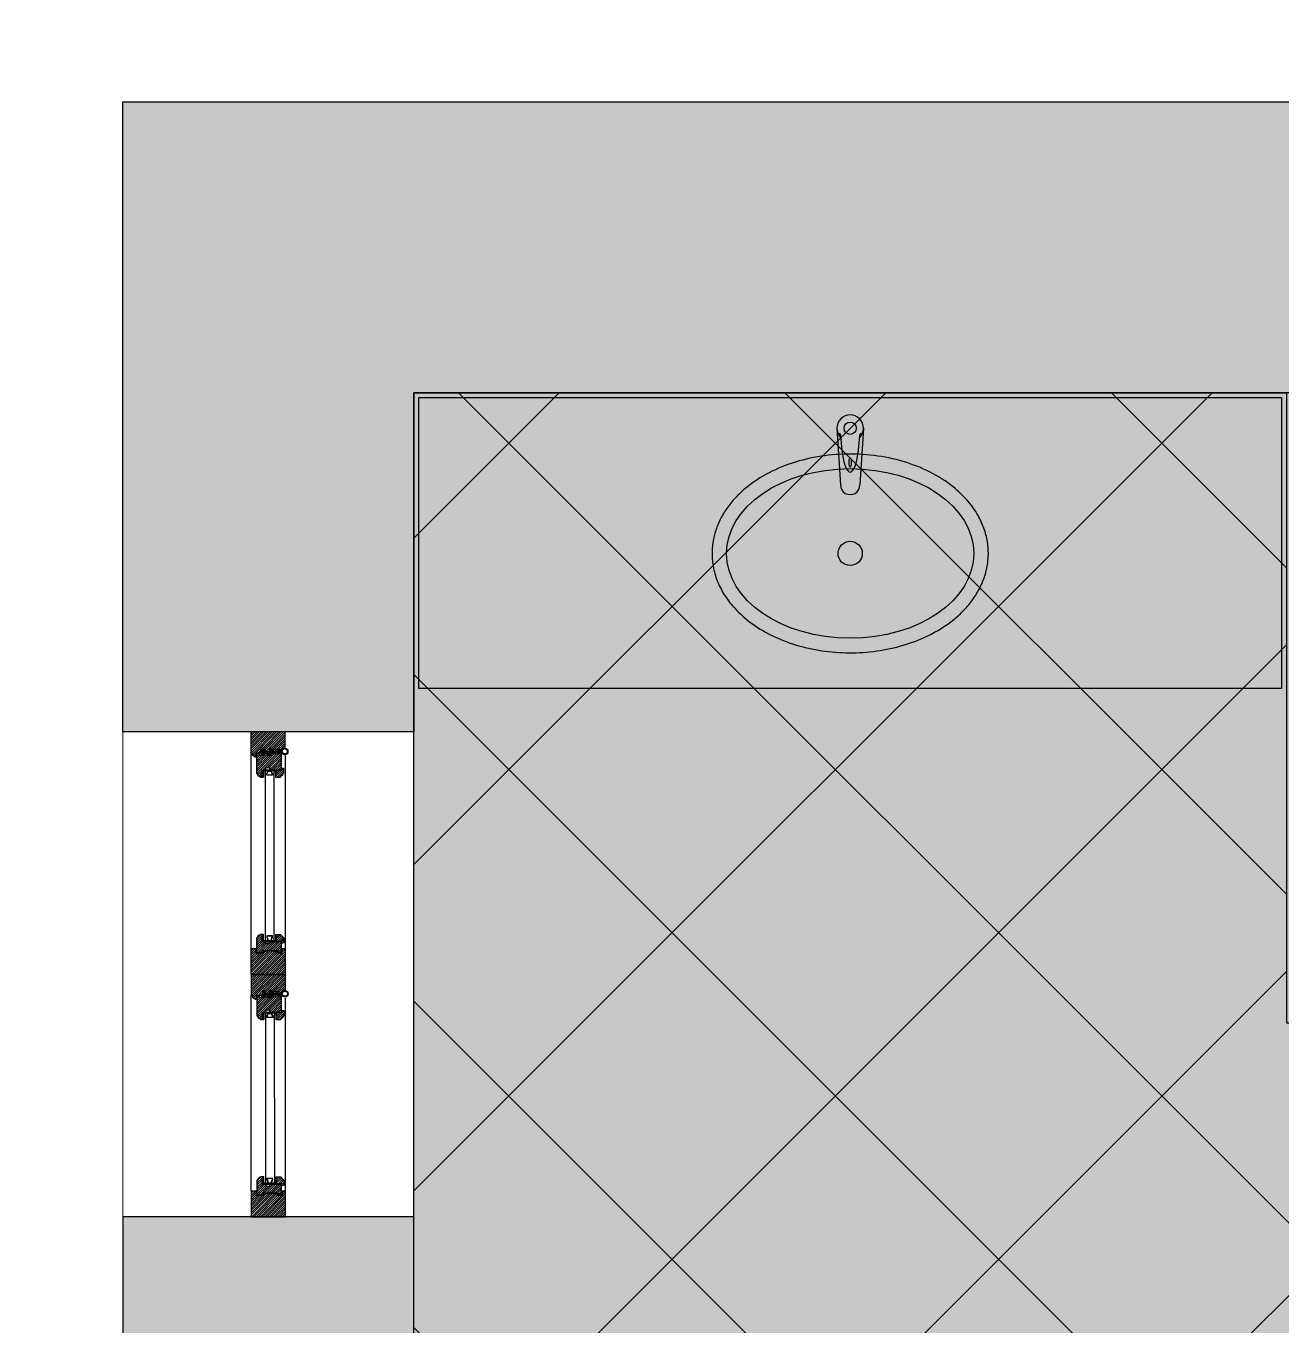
# Model space of a CAD drawing. Header units: millimetres. Extents: x 11706 to 69606, y 10911 to 38811.
# Drawn here: x 11706 to 14297, y 29335 to 32017 of the extents above; entities that cross this region are included whole.
import ezdxf

# ---------------------------------------------------------------- set-up
doc = ezdxf.new("R2010")
doc.units = ezdxf.units.MM
for name, color, linetype in [('2', 7, 'Continuous'), ('doors', 4, 'Continuous'), ('floor', 172, 'Continuous'), ('Plaster', 81, 'Continuous'), ('San', 144, 'Continuous'), ('Sanitary', 144, 'Continuous'), ('wall', 5, 'Continuous')]:
    doc.layers.add(name, color=color, linetype=linetype)
doc.layers.add('hatch', color=252, linetype='Continuous', lineweight=0)

# ---------------------------------------------------------------- blocks, each defined once
blk = doc.blocks.new('Joint-K7335')
at = {"layer": '2', "color": 7}
for points in [[(3.9, 10.7, -0.206505), (4.5, 11.8, -0.277528), (4.6, 11.7), (4.7, 11.5, 0.626267), (5.4, 11.5, 0.131441), (5.5, 11.7), (5.5, 18, 0.509109), (4.6, 18.4, -0.294424), (2, 18.3, 0.173488), (1.3, 18.5), (0, 18.5), (0, 2.1, 0.415334), (1.2, 0.9, 0.048115), (1.5, 0.9, 0.113375), (1.5, 1), (4, 2.8, 0.235966), (4, 2.9), (4, 3.3, 0.247659), (4, 3.4, 0.287937), (3.6, 3.4), (1.8, 2.3, -0.576722), (1.5, 2.5), (1.5, 3.3, -0.235966), (1.6, 3.5), (4, 5.3, 0.235966), (4, 5.3), (4, 5.7, 0.247659), (4, 5.8, 0.287937), (3.6, 5.8), (1.8, 4.8, -0.576722), (1.5, 5), (1.5, 6.3, -0.384094), (2.6, 7.5, -0.021813), (2.7, 7.5), (6.5, 7.5), (6.5, 7.6, 0.333043), (5.7, 8.5, -0.293245), (5.3, 8.9, 0.008528), (5.2, 9.3, 0.265517), (5, 9.5, 0.023748), (4.8, 9.5, -0.356149), (3.9, 10.7, -0.356149)], [(3.2, 10.8, 0.355005), (4.6, 8.8, -0.567624), (4.7, 8.8, -0.24708), (4.4, 8.7), (2.2, 9, -0.351704), (1.2, 10.1), (1.2, 12.9, -0.414214), (1.5, 13.2), (1.6, 13.2, 0.277073), (1.9, 13.4), (3.7, 16.8, -0.041112), (3.8, 17), (4.1, 17.7, -0.50666), (4.6, 17.7, -0.2771), (4.6, 17.5), (4.6, 13.3, 0.213422), (4.7, 13.1, -0.886227), (4.4, 12.6, 0.250571), (3.2, 10.8)]]:
    blk.add_lwpolyline(points, format="xyb", dxfattribs=at)
blk.add_lwpolyline([(1.6, 17.8, 0.632714), (1, 17.6), (1, 14.2, 0.78091), (1.6, 14.1), (3.2, 17.1, -0.117333), (3.3, 17.2, 1.218085), (3, 17.5, -0.285776), (2.7, 17.3, -0.145588)], format="xyb", close=True, dxfattribs=at)
blk = doc.blocks.new('fefw3')
h = blk.add_hatch()
h.set_pattern_fill('ANSI31', color=4, angle=-90, style=0)
h.set_pattern_definition([(225, (7116.948, 124012.3033), (-2.24506403, 2.24506403), [])])
edge = h.paths.add_edge_path()
edge.add_line((-7.8, 958), (-7.8, 951.6))
edge.add_line((-7.8, 951.6), (-17.5, 951.6))
edge.add_line((-17.5, 951.6), (-19.3, 954.6))
edge.add_arc((-20.6, 953.9), 1.5, 30.1137, 90)
edge.add_line((-20.6, 955.4), (-23.9, 955.4))
edge.add_line((-23.9, 955.4), (-24.3, 955))
edge.add_line((-24.3, 955), (-24.3, 914.1))
edge.add_line((-24.3, 914.1), (-22.8, 914.1))
edge.add_arc((-16.8, 914.1), 6, 180, 270)
edge.add_line((-16.8, 908.1), (-16.8, 906.6))
edge.add_line((-16.8, 906.6), (-13, 906.6))
edge.add_line((-13, 906.6), (-13, 922))
edge.add_line((-13, 922), (-5.5, 922))
edge.add_line((-5.5, 922), (-5.5, 926.5))
edge.add_line((-5.5, 926.5), (2, 926.5))
edge.add_line((2, 926.5), (2, 922))
edge.add_line((2, 922), (26.7, 922))
edge.add_line((26.7, 922), (26.7, 958.8))
edge.add_line((26.7, 958.8), (26.4, 959.1))
edge.add_line((26.4, 959.1), (6.5, 958.6))
edge.add_line((6.5, 958.6), (6.1, 958.2))
edge.add_line((6.1, 958.2), (6.1, 951.6))
edge.add_line((6.1, 951.6), (-0.6, 951.6))
edge.add_line((-0.6, 951.6), (-4.8, 958.4))
edge.add_line((-4.8, 958.4), (-7.4, 958.4))
edge.add_line((-7.4, 958.4), (-7.8, 958))
edge = h.paths.add_edge_path()
edge.add_line((16.2, 921.3), (16.2, 916))
edge.add_line((16.2, 916), (14.7, 916))
edge.add_line((14.7, 916), (14.7, 906.6))
edge.add_line((14.7, 906.6), (25.2, 906.6))
edge.add_arc((29.1, 906.7), 3.87, 108.7208, 181.2952, ccw=False)
edge.add_arc((26.6, 914), 3.87, 288.7208, 361.2952)
edge.add_line((30.5, 914.1), (32, 914.1))
edge.add_line((32, 914.1), (32, 924.4))
edge.add_line((32, 924.4), (26.7, 925.4))
edge.add_line((26.7, 925.4), (26.7, 921.6))
edge.add_line((26.7, 921.6), (16.2, 921.3))
edge = h.paths.add_edge_path()
edge.add_line((7.5, 960.3), (26.7, 960.3))
edge.add_arc((33.5, 960.3), 6.75, 90, 180, ccw=False)
edge.add_line((33.5, 967), (34.5, 967))
edge.add_line((34.5, 967), (34.5, 1000))
edge.add_line((34.5, 1000), (-36, 1000))
edge.add_line((-36, 1000), (-36, 956.5))
edge.add_line((-36, 956.5), (-34.5, 956.5))
edge.add_arc((-28.5, 956.5), 6, 180, 270)
edge.add_line((-28.5, 950.5), (-28.5, 949))
edge.add_line((-28.5, 949), (-25.4, 949))
edge.add_line((-25.4, 949), (-25.4, 957.3))
edge.add_line((-25.4, 957.3), (-16.4, 957.3))
edge.add_line((-16.4, 957.3), (-14.1, 953.5))
edge.add_line((-14.1, 953.5), (-12.3, 953.5))
edge.add_line((-12.3, 953.5), (-11.9, 953.9))
edge.add_line((-11.9, 953.9), (-11.9, 967.4))
edge.add_line((-11.9, 967.4), (-8.9, 967.4))
edge.add_line((-8.9, 967.4), (-8.9, 961.8))
edge.add_line((-8.9, 961.8), (-6.4, 961.8))
edge.add_line((-6.4, 961.8), (-6.4, 960.3))
edge.add_line((-6.4, 960.3), (-4.3, 960.3))
edge.add_line((-4.3, 960.3), (-0.3, 953.5))
edge.add_line((-0.3, 953.5), (1.6, 953.5))
edge.add_line((1.6, 953.5), (2, 953.9))
edge.add_line((2, 953.9), (2, 967.4))
edge.add_line((2, 967.4), (5, 967.4))
edge.add_line((5, 967.4), (5, 961.8))
edge.add_line((5, 961.8), (7.5, 961.8))
at = {"ltscale": 10}
h = blk.add_hatch(dxfattribs=at)
h.set_pattern_fill('BRASS', color=4, scale=0.225, angle=-135, style=0)
h.set_pattern_definition([(315, (591.1752, 2918.9014), (-1.0102788, -1.0102788), []), (315, (590.67, 2918.3963), (-1.0102788, -1.0102788), [0.714375, -0.3571875])])
h.paths.add_polyline_path([(-13, 918.6), (-10, 918.6), (-10, 909.6), (-13, 909.6)])
h = blk.add_hatch(dxfattribs=at)
h.set_pattern_fill('ANGLE', color=4, scale=0.1125, angle=-135, style=0)
h.set_pattern_definition([(315, (600.9252, 2918.9014), (-0.55565335, -0.55565335), [0.5715, -0.2143125]), (225, (600.9252, 2918.9014), (-0.55565335, 0.55565335), [0.5715, -0.2143125])])
edge = h.paths.add_edge_path()
edge.add_line((14.7, 922), (14.7, 919.8))
edge.add_line((14.7, 919.8), (13.2, 919.8))
edge.add_arc((13.5, 920.9), 1.16, 104.793, 255.207, ccw=False)
edge.add_line((13.2, 922), (14.7, 922))
h = blk.add_hatch(dxfattribs=at)
h.set_pattern_fill('ANGLE', color=4, scale=0.1125, angle=-135, style=0)
h.set_pattern_definition([(315, (600.9252, 2923.0264), (-0.55565335, -0.55565335), [0.5715, -0.2143125]), (225, (600.9252, 2923.0264), (-0.55565335, 0.55565335), [0.5715, -0.2143125])])
edge = h.paths.add_edge_path()
edge.add_line((16.2, 921.6), (16.2, 917.1))
edge.add_arc((15.5, 917.7), 0.938, 216.8699, 323.1301, ccw=False)
edge.add_line((14.7, 917.1), (14.7, 921.6))
edge.add_arc((15.5, 921.1), 0.926, 35.8841, 144.1159, ccw=False)
h = blk.add_hatch(dxfattribs=at)
h.set_pattern_fill('ANGLE', color=4, scale=0.1125, angle=-135, style=0)
h.set_pattern_definition([(315, (591.1752, 2918.9014), (-0.55565335, -0.55565335), [0.5715, -0.2143125]), (225, (591.1752, 2918.9014), (-0.55565335, 0.55565335), [0.5715, -0.2143125])])
h.paths.add_polyline_path([(-13, 909.6), (-10, 909.6), (-10, 906.6), (-13, 906.6)])
h = blk.add_hatch()
h.set_pattern_fill('ANSI31', color=4, angle=-90, style=0)
h.set_pattern_definition([(225, (7116.948, 124484.8033), (-2.24506403, 2.24506403), [])])
edge = h.paths.add_edge_path()
edge.add_line((-13, 567.1), (-13, 582.5))
edge.add_line((-13, 582.5), (-16.8, 582.5))
edge.add_line((-16.8, 582.5), (-16.8, 581))
edge.add_arc((-16.8, 575), 6, 90, 180)
edge.add_line((-22.8, 575), (-24.3, 575))
edge.add_line((-24.3, 575), (-24.3, 545))
edge.add_line((-24.3, 545), (-10.8, 545))
edge.add_line((-10.8, 545), (-10.8, 548.8))
edge.add_line((-10.8, 548.8), (19.2, 548.8))
edge.add_line((19.2, 548.8), (19.2, 545))
edge.add_line((19.2, 545), (26.7, 545))
edge.add_line((26.7, 545), (26.7, 567.1))
edge.add_line((26.7, 567.1), (2, 567.1))
edge.add_line((2, 567.1), (2, 562.6))
edge.add_line((2, 562.6), (-5.5, 562.6))
edge.add_line((-5.5, 562.6), (-5.5, 567.1))
edge.add_line((-5.5, 567.1), (-13, 567.1))
h.paths.add_polyline_path([(-25.3, 552.5), (-36, 552.5), (-36, 500), (35, 500), (35, 552.5), (27.7, 552.5), (27.7, 544), (18.2, 544), (18.2, 548.8), (-9.8, 548.8), (-9.8, 544), (-25.3, 544)])
edge = h.paths.add_edge_path()
edge.add_line((16.5, 567.9), (16.5, 573.1))
edge.add_line((16.5, 573.1), (15, 573.1))
edge.add_line((15, 573.1), (15, 582.5))
edge.add_line((15, 582.5), (25.5, 582.5))
edge.add_arc((29.3, 582.4), 3.87, 178.7048, 251.2792)
edge.add_arc((26.8, 575.1), 3.87, -1.2952, 71.2792, ccw=False)
edge.add_line((30.7, 575), (32, 575))
edge.add_line((32, 575), (32, 564.7))
edge.add_line((32, 564.7), (27, 563.8))
edge.add_line((27, 563.8), (27, 567.9))
edge.add_line((27, 567.9), (16.5, 567.9))
h = blk.add_hatch(dxfattribs=at)
h.set_pattern_fill('ANGLE', color=4, scale=0.1125, angle=-135, style=0)
h.set_pattern_definition([(45, (591.1752, -1429.7764), (-0.55565335, 0.55565335), [0.5715, -0.2143125]), (135, (591.1752, -1429.7764), (-0.55565335, -0.55565335), [0.5715, -0.2143125])])
h.paths.add_polyline_path([(-13, 579.5), (-10, 579.5), (-10, 582.5), (-13, 582.5)])
h = blk.add_hatch(dxfattribs=at)
h.set_pattern_fill('BRASS', color=4, scale=0.225, angle=-135, style=0)
h.set_pattern_definition([(45, (591.1752, -1429.7764), (-1.0102788, 1.0102788), []), (45, (590.67, -1429.2713), (-1.0102788, 1.0102788), [0.714375, -0.3571875])])
h.paths.add_polyline_path([(-13, 570.5), (-10, 570.5), (-10, 579.5), (-13, 579.5)])
h = blk.add_hatch(dxfattribs=at)
h.set_pattern_fill('ANGLE', color=4, scale=0.1125, angle=-135, style=0)
h.set_pattern_definition([(45, (600.9252, -1429.7764), (-0.55565335, 0.55565335), [0.5715, -0.2143125]), (135, (600.9252, -1429.7764), (-0.55565335, -0.55565335), [0.5715, -0.2143125])])
edge = h.paths.add_edge_path()
edge.add_line((14.7, 567.1), (14.7, 569.4))
edge.add_line((14.7, 569.4), (13.2, 569.4))
edge.add_arc((13.5, 568.3), 1.16, 104.793, 255.207)
edge.add_line((13.2, 567.1), (14.7, 567.1))
h = blk.add_hatch(dxfattribs=at)
h.set_pattern_fill('ANGLE', color=4, scale=0.1125, angle=-135, style=0)
h.set_pattern_definition([(45, (600.9252, -1433.9014), (-0.55565335, 0.55565335), [0.5715, -0.2143125]), (135, (600.9252, -1433.9014), (-0.55565335, -0.55565335), [0.5715, -0.2143125])])
edge = h.paths.add_edge_path()
edge.add_line((16.2, 567.5), (16.2, 572))
edge.add_arc((15.5, 571.4), 0.938, 36.8699, 143.1301)
edge.add_line((14.7, 572), (14.7, 567.5))
edge.add_arc((15.5, 568.1), 0.926, 215.8841, 324.1159)
h = blk.add_hatch()
h.set_pattern_fill('ANSI31', color=4, angle=-90, style=0)
h.set_pattern_definition([(225, (7117.473, 123512.3033), (-2.24506403, 2.24506403), [])])
edge = h.paths.add_edge_path()
edge.add_line((-7.2, 458), (-7.2, 451.6))
edge.add_line((-7.2, 451.6), (-17, 451.6))
edge.add_line((-17, 451.6), (-18.7, 454.6))
edge.add_arc((-20, 453.9), 1.5, 30.1137, 90)
edge.add_line((-20, 455.4), (-23.4, 455.4))
edge.add_line((-23.4, 455.4), (-23.7, 455))
edge.add_line((-23.7, 455), (-23.7, 414.1))
edge.add_line((-23.7, 414.1), (-22.2, 414.1))
edge.add_arc((-16.2, 414.1), 6, 180, 270)
edge.add_line((-16.2, 408.1), (-16.2, 406.6))
edge.add_line((-16.2, 406.6), (-12.5, 406.6))
edge.add_line((-12.5, 406.6), (-12.5, 422))
edge.add_line((-12.5, 422), (-5, 422))
edge.add_line((-5, 422), (-5, 426.5))
edge.add_line((-5, 426.5), (2.5, 426.5))
edge.add_line((2.5, 426.5), (2.5, 422))
edge.add_line((2.5, 422), (27.3, 422))
edge.add_line((27.3, 422), (27.3, 458.8))
edge.add_line((27.3, 458.8), (26.9, 459.1))
edge.add_line((26.9, 459.1), (7, 458.6))
edge.add_line((7, 458.6), (6.6, 458.2))
edge.add_line((6.6, 458.2), (6.6, 451.6))
edge.add_line((6.6, 451.6), (-0.1, 451.6))
edge.add_line((-0.1, 451.6), (-4.2, 458.4))
edge.add_line((-4.2, 458.4), (-6.9, 458.4))
edge.add_line((-6.9, 458.4), (-7.2, 458))
edge = h.paths.add_edge_path()
edge.add_line((16.8, 421.3), (16.8, 416))
edge.add_line((16.8, 416), (15.3, 416))
edge.add_line((15.3, 416), (15.3, 406.6))
edge.add_line((15.3, 406.6), (25.8, 406.6))
edge.add_arc((29.6, 406.7), 3.87, 108.7208, 181.2952, ccw=False)
edge.add_arc((27.1, 414), 3.87, 288.7208, 361.2952)
edge.add_line((31, 414.1), (32.5, 414.1))
edge.add_line((32.5, 414.1), (32.5, 424.4))
edge.add_line((32.5, 424.4), (27.3, 425.4))
edge.add_line((27.3, 425.4), (27.3, 421.6))
edge.add_line((27.3, 421.6), (16.8, 421.3))
edge = h.paths.add_edge_path()
edge.add_line((8, 460.3), (27.3, 460.3))
edge.add_arc((34, 460.3), 6.75, 90, 180, ccw=False)
edge.add_line((34, 467), (35, 467))
edge.add_line((35, 467), (35, 500))
edge.add_line((35, 500), (-35.5, 500))
edge.add_line((-35.5, 500), (-35.5, 456.5))
edge.add_line((-35.5, 456.5), (-34, 456.5))
edge.add_arc((-28, 456.5), 6, 180, 270)
edge.add_line((-28, 450.5), (-28, 449))
edge.add_line((-28, 449), (-24.9, 449))
edge.add_line((-24.9, 449), (-24.9, 457.3))
edge.add_line((-24.9, 457.3), (-15.9, 457.3))
edge.add_line((-15.9, 457.3), (-13.6, 453.5))
edge.add_line((-13.6, 453.5), (-11.7, 453.5))
edge.add_line((-11.7, 453.5), (-11.4, 453.9))
edge.add_line((-11.4, 453.9), (-11.4, 467.4))
edge.add_line((-11.4, 467.4), (-8.4, 467.4))
edge.add_line((-8.4, 467.4), (-8.4, 461.8))
edge.add_line((-8.4, 461.8), (-5.9, 461.8))
edge.add_line((-5.9, 461.8), (-5.9, 460.3))
edge.add_line((-5.9, 460.3), (-3.8, 460.3))
edge.add_line((-3.8, 460.3), (0.3, 453.5))
edge.add_line((0.3, 453.5), (2.1, 453.5))
edge.add_line((2.1, 453.5), (2.5, 453.9))
edge.add_line((2.5, 453.9), (2.5, 467.4))
edge.add_line((2.5, 467.4), (5.5, 467.4))
edge.add_line((5.5, 467.4), (5.5, 461.8))
edge.add_line((5.5, 461.8), (8, 461.8))
h = blk.add_hatch(dxfattribs=at)
h.set_pattern_fill('BRASS', color=4, scale=0.225, angle=-135, style=0)
h.set_pattern_definition([(315, (591.7002, 2418.9014), (-1.0102788, -1.0102788), []), (315, (591.195, 2418.3963), (-1.0102788, -1.0102788), [0.714375, -0.3571875])])
h.paths.add_polyline_path([(-12.5, 418.6), (-9.5, 418.6), (-9.5, 409.6), (-12.5, 409.6)])
h = blk.add_hatch(dxfattribs=at)
h.set_pattern_fill('ANGLE', color=4, scale=0.1125, angle=-135, style=0)
h.set_pattern_definition([(315, (591.7002, 2418.9014), (-0.55565335, -0.55565335), [0.5715, -0.2143125]), (225, (591.7002, 2418.9014), (-0.55565335, 0.55565335), [0.5715, -0.2143125])])
h.paths.add_polyline_path([(-12.5, 409.6), (-9.5, 409.6), (-9.5, 406.6), (-12.5, 406.6)])
h = blk.add_hatch(dxfattribs=at)
h.set_pattern_fill('ANGLE', color=4, scale=0.1125, angle=-135, style=0)
h.set_pattern_definition([(315, (601.4502, 2418.9014), (-0.55565335, -0.55565335), [0.5715, -0.2143125]), (225, (601.4502, 2418.9014), (-0.55565335, 0.55565335), [0.5715, -0.2143125])])
edge = h.paths.add_edge_path()
edge.add_line((15.3, 422), (15.3, 419.8))
edge.add_line((15.3, 419.8), (13.8, 419.8))
edge.add_arc((14.1, 420.9), 1.16, 104.793, 255.207, ccw=False)
edge.add_line((13.8, 422), (15.3, 422))
h = blk.add_hatch(dxfattribs=at)
h.set_pattern_fill('ANGLE', color=4, scale=0.1125, angle=-135, style=0)
h.set_pattern_definition([(315, (601.4502, 2423.0264), (-0.55565335, -0.55565335), [0.5715, -0.2143125]), (225, (601.4502, 2423.0264), (-0.55565335, 0.55565335), [0.5715, -0.2143125])])
edge = h.paths.add_edge_path()
edge.add_line((16.8, 421.6), (16.8, 417.1))
edge.add_arc((16, 417.7), 0.938, 216.8699, 323.1301, ccw=False)
edge.add_line((15.3, 417.1), (15.3, 421.6))
edge.add_arc((16, 421.1), 0.926, 35.8841, 144.1159, ccw=False)
h = blk.add_hatch()
h.set_pattern_fill('ANSI31', color=4, angle=-90, style=0)
h.set_pattern_definition([(225, (7117.473, 123984.8033), (-2.24506403, 2.24506403), [])])
edge = h.paths.add_edge_path()
edge.add_line((-12.5, 67.1), (-12.5, 82.5))
edge.add_line((-12.5, 82.5), (-16.2, 82.5))
edge.add_line((-16.2, 82.5), (-16.2, 81))
edge.add_arc((-16.2, 75), 6, 90, 180)
edge.add_line((-22.2, 75), (-23.7, 75))
edge.add_line((-23.7, 75), (-23.7, 45))
edge.add_line((-23.7, 45), (-10.2, 45))
edge.add_line((-10.2, 45), (-10.2, 48.8))
edge.add_line((-10.2, 48.8), (19.8, 48.8))
edge.add_line((19.8, 48.8), (19.8, 45))
edge.add_line((19.8, 45), (27.3, 45))
edge.add_line((27.3, 45), (27.3, 67.1))
edge.add_line((27.3, 67.1), (2.5, 67.1))
edge.add_line((2.5, 67.1), (2.5, 62.6))
edge.add_line((2.5, 62.6), (-5, 62.6))
edge.add_line((-5, 62.6), (-5, 67.1))
edge.add_line((-5, 67.1), (-12.5, 67.1))
h.paths.add_polyline_path([(-24.7, 52.5), (-35.5, 52.5), (-35.5, 0), (35.5, 0), (35.5, 52.5), (28.3, 52.5), (28.3, 44), (18.8, 44), (18.8, 48.8), (-9.2, 48.8), (-9.2, 44), (-24.7, 44)])
edge = h.paths.add_edge_path()
edge.add_line((17, 67.9), (17, 73.1))
edge.add_line((17, 73.1), (15.5, 73.1))
edge.add_line((15.5, 73.1), (15.5, 82.5))
edge.add_line((15.5, 82.5), (26, 82.5))
edge.add_arc((29.9, 82.4), 3.87, 178.7048, 251.2792)
edge.add_arc((27.4, 75.1), 3.87, -1.2952, 71.2792, ccw=False)
edge.add_line((31.2, 75), (32.5, 75))
edge.add_line((32.5, 75), (32.5, 64.7))
edge.add_line((32.5, 64.7), (27.5, 63.8))
edge.add_line((27.5, 63.8), (27.5, 67.9))
edge.add_line((27.5, 67.9), (17, 67.9))
h = blk.add_hatch(dxfattribs=at)
h.set_pattern_fill('ANGLE', color=4, scale=0.1125, angle=-135, style=0)
h.set_pattern_definition([(45, (591.7002, -1929.7764), (-0.55565335, 0.55565335), [0.5715, -0.2143125]), (135, (591.7002, -1929.7764), (-0.55565335, -0.55565335), [0.5715, -0.2143125])])
h.paths.add_polyline_path([(-12.5, 79.5), (-9.5, 79.5), (-9.5, 82.5), (-12.5, 82.5)])
h = blk.add_hatch(dxfattribs=at)
h.set_pattern_fill('BRASS', color=4, scale=0.225, angle=-135, style=0)
h.set_pattern_definition([(45, (591.7002, -1929.7764), (-1.0102788, 1.0102788), []), (45, (591.195, -1929.2713), (-1.0102788, 1.0102788), [0.714375, -0.3571875])])
h.paths.add_polyline_path([(-12.5, 70.5), (-9.5, 70.5), (-9.5, 79.5), (-12.5, 79.5)])
h = blk.add_hatch(dxfattribs=at)
h.set_pattern_fill('ANGLE', color=4, scale=0.1125, angle=-135, style=0)
h.set_pattern_definition([(45, (601.4502, -1929.7764), (-0.55565335, 0.55565335), [0.5715, -0.2143125]), (135, (601.4502, -1929.7764), (-0.55565335, -0.55565335), [0.5715, -0.2143125])])
edge = h.paths.add_edge_path()
edge.add_line((15.3, 67.1), (15.3, 69.4))
edge.add_line((15.3, 69.4), (13.8, 69.4))
edge.add_arc((14.1, 68.2), 1.16, 104.793, 255.207)
edge.add_line((13.8, 67.1), (15.3, 67.1))
h = blk.add_hatch(dxfattribs=at)
h.set_pattern_fill('ANGLE', color=4, scale=0.1125, angle=-135, style=0)
h.set_pattern_definition([(45, (601.4502, -1933.9014), (-0.55565335, 0.55565335), [0.5715, -0.2143125]), (135, (601.4502, -1933.9014), (-0.55565335, -0.55565335), [0.5715, -0.2143125])])
edge = h.paths.add_edge_path()
edge.add_line((16.8, 67.5), (16.8, 72))
edge.add_arc((16, 71.4), 0.938, 36.8699, 143.1301)
edge.add_line((15.3, 72), (15.3, 67.5))
edge.add_arc((16, 68.1), 0.926, 215.8841, 324.1159)
at = {"color": 8}
for p, q in [((-36, 956.5), (-36, 552.5)), ((35, 552.5), (35, 953.4)), ((-35.5, 52.5), (-35.5, 456.5)), ((35.5, 52.5), (35.5, 450.6))]:
    blk.add_line(p, q, dxfattribs=at)
for p, q in [((7.5, 961.8), (7.5, 960.3)), ((14.7, 569.4), (-10, 569.4)), ((-10.8, 545), (-10.8, 548.8)), ((26.7, 552.5), (35, 552.5)), ((8, 461.8), (8, 460.3)), ((15.3, 69.4), (-9.5, 69.4)), ((-10.2, 45), (-10.2, 48.8)), ((27.3, 52.5), (35.5, 52.5))]:
    blk.add_line(p, q)
at = {"color": 4, "ltscale": 10}
for p, q in [((21, 964), (27.9, 964)), ((21.2, 955.1), (28.1, 955.5)), ((-10.8, 922), (12.5, 919.8)), ((-10.8, 919.8), (12.5, 922)), ((14.7, 919.8), (-10, 919.8)), ((-10.8, 569.4), (12.5, 567.1)), ((-10.8, 567.1), (12.5, 569.4)), ((21.7, 455.1), (28.6, 455.5)), ((-10.2, 422), (13, 419.8)), ((-10.2, 419.8), (13, 422)), ((15.3, 419.8), (-9.5, 419.8)), ((-10.2, 69.4), (13, 67.1)), ((-10.2, 67.1), (13, 69.4))]:
    blk.add_line(p, q, dxfattribs=at)
at = {"color": 7}
for p, q in [((-6.8, 919.8), (-6.8, 569.4)), ((11.5, 919.8), (11.5, 569.4)), ((-6.2, 419.8), (-6.2, 69.4)), ((12, 419.8), (12.5, 69.4))]:
    blk.add_line(p, q, dxfattribs=at)
for points in [[(7.5, 960.3), (26.7, 960.3, -0.414214), (33.5, 967), (34.5, 967), (34.5, 1000), (-36, 1000), (-36, 956.5), (-34.5, 956.5, 0.414214), (-28.5, 950.5), (-28.5, 949), (-25.4, 949), (-25.4, 957.3), (-16.4, 957.3), (-14.1, 953.5), (-12.3, 953.5), (-11.9, 953.9), (-11.9, 967.4), (-8.9, 967.4), (-8.9, 961.8), (-6.4, 961.8), (-6.4, 960.3), (-4.3, 960.3), (-0.3, 953.5), (1.6, 953.5), (2, 953.9), (2, 967.4), (5, 967.4), (5, 961.8), (7.5, 961.8)], [(-13, 567.1), (-13, 582.5), (-16.8, 582.5), (-16.8, 581, 0.414214), (-22.8, 575), (-24.3, 575), (-24.3, 545), (-10.8, 545), (-10.8, 548.8), (19.2, 548.8), (19.2, 545), (26.7, 545), (26.7, 567.1), (2, 567.1), (2, 562.6), (-5.5, 562.6), (-5.5, 567.1), (-13, 567.1)], [(8, 460.3), (27.3, 460.3, -0.414214), (34, 467), (35, 467), (35, 500), (-35.5, 500), (-35.5, 456.5), (-34, 456.5, 0.414214), (-28, 450.5), (-28, 449), (-24.9, 449), (-24.9, 457.3), (-15.9, 457.3), (-13.6, 453.5), (-11.7, 453.5), (-11.4, 453.9), (-11.4, 467.4), (-8.4, 467.4), (-8.4, 461.8), (-5.9, 461.8), (-5.9, 460.3), (-3.8, 460.3), (0.3, 453.5), (2.1, 453.5), (2.5, 453.9), (2.5, 467.4), (5.5, 467.4), (5.5, 461.8), (8, 461.8)], [(-12.5, 67.1), (-12.5, 82.5), (-16.2, 82.5), (-16.2, 81, 0.414214), (-22.2, 75), (-23.7, 75), (-23.7, 45), (-10.2, 45), (-10.2, 48.8), (19.8, 48.8), (19.8, 45), (27.3, 45), (27.3, 67.1), (2.5, 67.1), (2.5, 62.6), (-5, 62.6), (-5, 67.1), (-12.5, 67.1)]]:
    blk.add_lwpolyline(points, format="xyb", dxfattribs=at)
for points in [[(-7.8, 958), (-7.8, 951.6), (-17.5, 951.6), (-19.3, 954.6, 0.267417), (-20.6, 955.4), (-23.9, 955.4), (-24.3, 955), (-24.3, 914.1), (-22.8, 914.1, 0.414214), (-16.8, 908.1), (-16.8, 906.6), (-13, 906.6), (-13, 922), (-5.5, 922), (-5.5, 926.5), (2, 926.5), (2, 922), (26.7, 922), (26.7, 958.8), (26.4, 959.1), (6.5, 958.6), (6.1, 958.2), (6.1, 951.6), (-0.6, 951.6), (-4.8, 958.4), (-7.4, 958.4)], [(16.2, 921.3), (16.2, 916), (14.7, 916), (14.7, 906.6), (25.2, 906.6, -0.327693), (27.9, 910.4, 0.327693), (30.5, 914.1), (32, 914.1), (32, 924.4), (26.7, 925.4), (26.7, 921.6), (16.2, 921.3)], [(16.5, 567.9), (16.5, 573.1), (15, 573.1), (15, 582.5), (25.5, 582.5, 0.327693), (28.1, 578.7, -0.327693), (30.7, 575), (32, 575), (32, 564.7), (27, 563.8), (27, 567.9), (16.5, 567.9)], [(-7.2, 458), (-7.2, 451.6), (-17, 451.6), (-18.7, 454.6, 0.267417), (-20, 455.4), (-23.4, 455.4), (-23.7, 455), (-23.7, 414.1), (-22.2, 414.1, 0.414214), (-16.2, 408.1), (-16.2, 406.6), (-12.5, 406.6), (-12.5, 422), (-5, 422), (-5, 426.5), (2.5, 426.5), (2.5, 422), (27.3, 422), (27.3, 458.8), (26.9, 459.1), (7, 458.6), (6.6, 458.2), (6.6, 451.6), (-0.1, 451.6), (-4.2, 458.4), (-6.9, 458.4)], [(16.8, 421.3), (16.8, 416), (15.3, 416), (15.3, 406.6), (25.8, 406.6, -0.327693), (28.4, 410.4, 0.327693), (31, 414.1), (32.5, 414.1), (32.5, 424.4), (27.3, 425.4), (27.3, 421.6), (16.8, 421.3)], [(17, 67.9), (17, 73.1), (15.5, 73.1), (15.5, 82.5), (26, 82.5, 0.327693), (28.6, 78.7, -0.327693), (31.2, 75), (32.5, 75), (32.5, 64.7), (27.5, 63.8), (27.5, 67.9), (17, 67.9)]]:
    blk.add_lwpolyline(points, format="xyb", close=True, dxfattribs=at)
at = {"color": 4, "ltscale": 10}
for points in [[(21, 960.3), (21, 964), (7.5, 964), (7.5, 960.3)], [(21, 958.9), (21.2, 955.1), (7.7, 954.5), (7.5, 958.2)], [(-13, 918.6), (-10, 918.6), (-10, 909.6), (-13, 909.6)], [(12.5, 922), (12.5, 919.8), (-10.8, 919.8), (-10.8, 922)], [(-13, 909.6), (-10, 909.6), (-10, 906.6), (-13, 906.6)], [(-13, 579.5), (-10, 579.5), (-10, 582.5), (-13, 582.5)], [(-13, 570.5), (-10, 570.5), (-10, 579.5), (-13, 579.5)], [(12.5, 567.1), (12.5, 569.4), (-10.8, 569.4), (-10.8, 567.1)], [(21.5, 460.3), (21.5, 464), (8, 464), (8, 460.3)], [(21.5, 458.9), (21.7, 455.1), (8.2, 454.5), (8, 458.2)], [(-12.5, 418.6), (-9.5, 418.6), (-9.5, 409.6), (-12.5, 409.6)], [(-12.5, 409.6), (-9.5, 409.6), (-9.5, 406.6), (-12.5, 406.6)], [(13, 422), (13, 419.8), (-10.2, 419.8), (-10.2, 422)], [(-12.5, 79.5), (-9.5, 79.5), (-9.5, 82.5), (-12.5, 82.5)], [(-12.5, 70.5), (-9.5, 70.5), (-9.5, 79.5), (-12.5, 79.5)], [(13, 67.1), (13, 69.4), (-10.2, 69.4), (-10.2, 67.1)]]:
    blk.add_lwpolyline(points, close=True, dxfattribs=at)
at = {"color": 7}
for points in [[(8.4, 910.8), (-3.6, 910.8), (-3.6, 914.5), (-2.9, 914.5), (-1.1, 919.8), (5.8, 919.8), (7.6, 914.5), (8.4, 914.5)], [(8, 911.1), (-3.3, 911.1), (-3.3, 914.1), (-2.6, 914.1), (-0.8, 919.4), (5.5, 919.4), (7.3, 914.1), (8, 914.1)], [(8.4, 579.1), (-3.6, 579.1), (-3.6, 575.4), (-2.9, 575.4), (-1.1, 569.4), (5.8, 569.4), (7.6, 575.4), (8.4, 575.4)], [(8, 578.7), (-3.3, 578.7), (-3.3, 575.7), (-2.6, 575.7), (-0.8, 569.7), (5.5, 569.7), (7.3, 575.7), (8, 575.7)], [(8.9, 410.8), (-3.1, 410.8), (-3.1, 414.5), (-2.4, 414.5), (-0.5, 419.8), (6.3, 419.8), (8.1, 414.5), (8.9, 414.5)], [(8.5, 411.1), (-2.7, 411.1), (-2.7, 414.1), (-2.1, 414.1), (-0.3, 419.4), (6, 419.4), (7.9, 414.1), (8.5, 414.1)], [(8.9, 79.1), (-3.1, 79.1), (-3.1, 75.4), (-2.4, 75.4), (-0.5, 69.4), (6.3, 69.4), (8.1, 75.4), (8.9, 75.4)], [(8.5, 78.7), (-2.7, 78.7), (-2.7, 75.7), (-2.1, 75.7), (-0.3, 69.7), (6, 69.7), (7.9, 75.7), (8.5, 75.7)]]:
    blk.add_lwpolyline(points, close=True, dxfattribs=at)
at = {"color": 4, "ltscale": 10}
for points in [[(14.7, 922), (14.7, 919.8), (13.2, 919.8, -0.770201), (13.2, 922)], [(16.2, 921.6), (16.2, 917.1, -0.5), (14.7, 917.1), (14.7, 921.6, -0.5108)], [(14.7, 567.1), (14.7, 569.4), (13.2, 569.4, 0.770201), (13.2, 567.1)], [(16.2, 567.5), (16.2, 572, 0.5), (14.7, 572), (14.7, 567.5, 0.5108)], [(15.3, 422), (15.3, 419.8), (13.8, 419.8, -0.770201), (13.8, 422)], [(16.8, 421.6), (16.8, 417.1, -0.5), (15.3, 417.1), (15.3, 421.6, -0.5108)], [(15.3, 67.1), (15.3, 69.4), (13.8, 69.4, 0.770201), (13.8, 67.1)], [(16.8, 67.5), (16.8, 72, 0.5), (15.3, 72), (15.3, 67.5, 0.5108)]]:
    blk.add_lwpolyline(points, format="xyb", close=True, dxfattribs=at)
at = {"color": 7}
for points in [[(-25.3, 552.5), (-36, 552.5), (-36, 500), (35, 500), (35, 552.5), (27.7, 552.5), (27.7, 544), (18.2, 544), (18.2, 548.8), (-9.8, 548.8), (-9.8, 544), (-25.3, 544), (-25.3, 552.5)], [(-24.7, 52.5), (-35.5, 52.5), (-35.5, 0), (35.5, 0), (35.5, 52.5), (28.3, 52.5), (28.3, 44), (18.8, 44), (18.8, 48.8), (-9.2, 48.8), (-9.2, 44), (-24.7, 44), (-24.7, 52.5)]]:
    blk.add_lwpolyline(points, dxfattribs=at)
for centre, radius in [((33.7, 959.9), 6.56), ((33.7, 959.9), 5.25), ((34.2, 459.9), 6.56), ((34.2, 459.9), 5.25)]:
    blk.add_circle(centre, radius, dxfattribs=at)
at = {"color": 4, "ltscale": 10, "xscale": -0.75, "yscale": 0.75, "zscale": 0.75, "rotation": 180}
for p in [(-11.9, 967.4), (2, 967.4), (-11.4, 467.4), (2.5, 467.4)]:
    blk.add_blockref('Joint-K7335', p, dxfattribs=at)
blk = doc.blocks.new('mixer4ws(plan)')
for p, q in [((0, 27.5), (116.9, 20)), ((0, -27.5), (116.9, -20))]:
    blk.add_line(p, q)
for centre, radius, start, end in [((0, 0), 27.5, 45.2651, 314.7349), ((0, 0), 24.5, 55.034, 65.9105), ((15.2, 21.7), 2, 235.034, 267.8471), ((116.9, 0), 20, 270, 90), ((0, 0), 24.5, 294.0895, 304.966), ((15.2, -21.7), 2, 92.1529, 124.966)]:
    blk.add_arc(centre, radius, start, end)
blk.add_ellipse((0, 0), major_axis=(90.3, 0), ratio=0.221476, start_param=4.880525, end_param=7.685846)
blk.add_ellipse((70.3, 0), major_axis=(-10, 0), ratio=0.2)
blk = doc.blocks.new('ede3343')
blk.add_hatch(color=254).paths.add_polyline_path([(-890, 600), (890, 600), (890, 0), (-890, 0)])
at = {"color": 0}
blk.add_lwpolyline([(-890, 600), (890, 600), (890, 0), (-890, 0)], close=True, dxfattribs=at)
at = {"layer": 'Sanitary', "ltscale": 7}
blk.add_circle((0, 536.6), 12.7, dxfattribs=at)
at = {"layer": 'Sanitary'}
blk.add_circle((0, 278.4), 25, dxfattribs=at)
at = {"layer": 'Sanitary', "extrusion": (0, 0, -1)}
blk.add_ellipse((0, 278.4), major_axis=(-255, 0), ratio=0.686274, start_param=3.141593, end_param=9.424778, dxfattribs=at)
at = {"layer": 'Sanitary', "color": 30}
blk.add_open_spline([(285, 278.4), (285, 271.9), (284.6, 265.3), (282.5, 249.9), (280.6, 241.1), (275.2, 223.9), (271.7, 215.5), (263.4, 199.1), (258.6, 191.2), (247.7, 176), (241.6, 168.7), (228.3, 154.8), (221.2, 148.3), (197.5, 129.1), (179.5, 117.8), (143.9, 100.6), (127, 94.2), (91.8, 83.7), (73.5, 79.8), (36.2, 74.6), (17.2, 73.4), (-20.8, 73.5), (-39.8, 75), (-77, 80.5), (-95.2, 84.6), (-130.3, 95.3), (-147.1, 102), (-178.6, 117.6), (-193.4, 126.7), (-220.2, 146.9), (-232.3, 158.2), (-249.9, 178.7), (-256.2, 187.5), (-267.2, 205.9), (-271.8, 215.5), (-279.1, 235.3), (-281.7, 245.4), (-284.6, 264.3), (-285.2, 273), (-284.8, 290.4), (-283.8, 299.1), (-280.5, 316.2), (-278, 324.6), (-271.8, 341.1), (-268, 349.2), (-259.1, 364.8), (-254.1, 372.3), (-242.8, 386.7), (-236.6, 393.7), (-217, 412.8), (-202.3, 424.2), (-170, 444.1), (-152.4, 452.7), (-115.2, 466.8), (-95.6, 472.3), (-55.1, 480.2), (-34.3, 482.5), (7.5, 483.9), (28.5, 483), (69.8, 477.8), (90, 473.7), (128.9, 462.2), (147.5, 454.9), (182.1, 437.4), (198.1, 427.2), (223.1, 407.1), (232.8, 397.9), (250.1, 378.1), (257.6, 367.5), (268.6, 348), (272.6, 339.3), (279.1, 321.5), (281.4, 312.3), (284.3, 294.9), (285, 286.7), (285, 278.4)], degree=3, knots=[0, 0, 0, 0, 0.090265, 0.090265, 0.212741, 0.212741, 0.335218, 0.335218, 0.457694, 0.457694, 0.58017, 0.58017, 0.702646, 0.702646, 0.957357, 0.957357, 1.164021, 1.164021, 1.370685, 1.370685, 1.577349, 1.577349, 1.784013, 1.784013, 1.990677, 1.990677, 2.197341, 2.197341, 2.404005, 2.404005, 2.610669, 2.610669, 2.752866, 2.752866, 2.895063, 2.895063, 3.03726, 3.03726, 3.15647, 3.15647, 3.27568, 3.27568, 3.39489, 3.39489, 3.514101, 3.514101, 3.633311, 3.633311, 3.752521, 3.752521, 3.980335, 3.980335, 4.208149, 4.208149, 4.435963, 4.435963, 4.663777, 4.663777, 4.891592, 4.891592, 5.119406, 5.119406, 5.34722, 5.34722, 5.575034, 5.575034, 5.744169, 5.744169, 5.913304, 5.913304, 6.041828, 6.041828, 6.170353, 6.170353, 6.283185, 6.283185, 6.283185, 6.283185], dxfattribs=at)
at = {"layer": 'Sanitary', "extrusion": (0, 0, -1), "xscale": -1, "zscale": -1, "rotation": 89.99720435988236}
blk.add_blockref('mixer4ws(plan)', (0, 536.6), dxfattribs=at)

msp = doc.modelspace()

# ---------------------------------------------------------------- hatches: boundary and pattern name
at = {"layer": 'hatch', "true_color": 0xa5c5aa}
msp.add_hatch(color=253, dxfattribs=at).paths.add_polyline_path([(12506.5, 31260.5), (14306.5, 31260.5), (14306.5, 29960.5), (14906.5, 29960.5), (14906.5, 28260.5), (12506.5, 28260.5)])
at = {"layer": 'hatch'}
h = msp.add_hatch(dxfattribs=at)
h.set_pattern_fill('NET', color=253, scale=150, angle=405, style=0)
h.set_pattern_definition([(45, (-28045.8, 101539), (-336.7596, 336.7596), []), (135, (-28045.8, 101539), (-336.7596, -336.7596), [])])
h.paths.add_polyline_path([(12506.5, 31260.5), (14306.5, 31260.5), (14306.5, 29960.5), (14906.5, 29960.5), (14906.5, 28260.5), (12506.5, 28260.5)])
at = {"layer": 'wall', "true_color": 0x706e6b}
h = msp.add_hatch(color=8, dxfattribs=at)
h.paths.add_polyline_path([(12406.5, 15910.5), (16506.5, 15910.5), (16506.5, 16010.5), (16606.5, 16010.5), (16606.5, 14810.5), (16506.5, 14810.5), (16506.5, 15810.5), (12406.5, 15810.5)])
h.paths.add_polyline_path([(68906.5, 19785.5), (65406.5, 19785.5), (65406.5, 19885.5), (65306.5, 19885.5), (65306.5, 19585.5), (65406.5, 19585.5), (65406.5, 19685.5), (68906.5, 19685.5)])
h.paths.add_polyline_path([(68906.5, 22460.5), (64667.3, 22460.5), (64667.3, 22311.1), (65306.5, 22311.1), (65306.5, 20885.5), (65406.5, 20885.5), (65406.5, 22311.1), (68906.5, 22311.1)])
h.paths.add_polyline_path([(16606.5, 13910.5), (16506.5, 13910.5), (16506.5, 11710.5), (16606.5, 11710.5)])
h.paths.add_polyline_path([(65406.5, 18585.5), (65306.5, 18585.5), (65306.5, 17010.5), (65406.5, 17010.5)])
h.paths.add_polyline_path([(63706.5, 16485.5), (63506.5, 16485.5), (63506.5, 11710.5), (63706.5, 11710.5)])
h.paths.add_polyline_path([(63906.5, 17010.5), (63706.5, 17010.5), (63706.5, 16760.5), (63906.5, 16760.5)])
h.paths.add_polyline_path([(66906.5, 17010.5), (64906.5, 17010.5), (64906.5, 16760.5), (66906.5, 16760.5)])
h.paths.add_polyline_path([(63481.5, 27460.5), (63331.5, 27460.5), (63331.5, 22685.5), (63481.5, 22685.5)], flags=16)
h.paths.add_polyline_path([(63856.5, 22460.5), (63706.5, 22460.5), (63706.5, 22310.5), (63856.5, 22310.5)], flags=17)
h.paths.add_polyline_path([(56081.5, 16485.5), (55931.5, 16485.5), (55931.5, 11710.5), (56081.5, 11710.5)])
h.paths.add_polyline_path([(48681.5, 16485.5), (48531.5, 16485.5), (48531.5, 11710.5), (48681.5, 11710.5)])
h.paths.add_polyline_path([(48681.5, 27460.5), (48531.5, 27460.5), (48531.5, 22685.5), (48681.5, 22685.5)], flags=16)
h.paths.add_polyline_path([(19056.5, 22085.5), (18956.5, 22085.5), (18956.5, 17085.5), (19056.5, 17085.5)])
h.paths.add_polyline_path([(26806.5, 13826.7), (26706.5, 13826.7), (26706.5, 11710.5), (26806.5, 11710.5)])
h.paths.add_polyline_path([(18706.5, 22435.5), (12406.5, 22435.5), (12406.5, 22335.5), (18706.5, 22335.5)])
h.paths.add_polyline_path([(26106.5, 22435.5), (19306.5, 22435.5), (19306.5, 22335.5), (26106.5, 22335.5)], flags=17)
h.paths.add_polyline_path([(12406.5, 18085.5), (12406.5, 18185.5), (16606.5, 18185.5), (16606.5, 16910.5), (16506.5, 16910.5), (16506.5, 18085.5)])
h.paths.add_polyline_path([(31206.5, 16835.5), (28206.5, 16835.5), (28206.5, 16735.5), (31206.5, 16735.5)])
h.paths.add_polyline_path([(19306.5, 22956.8), (19206.5, 22956.8), (19206.5, 22685.5), (19306.5, 22685.5)], flags=17)
h.paths.add_polyline_path([(28206.5, 22435.5), (31206.5, 22435.5), (31206.5, 22335.5), (28206.5, 22335.5)], flags=17)
h.paths.add_polyline_path([(69506.5, 20085.5), (68906.5, 20085.5), (68906.5, 19485.5), (69506.5, 19485.5)])
h.paths.add_polyline_path([(66906.5, 15610.5), (66906.5, 17010.5), (68906.5, 17010.5), (68906.5, 17885.5), (69606.5, 17885.5), (69606.5, 16310.5), (67606.5, 16310.5), (67606.5, 15610.5)])
h.paths.add_polyline_path([(48606.5, 20751.9), (48506.5, 20751.9), (48506.5, 18419.2), (48606.5, 18419.2)])
h.paths.add_polyline_path([(43506.5, 11710.5), (44106.5, 11710.5), (44106.5, 11010.5), (43506.5, 11010.5)])
h.paths.add_polyline_path([(63106.5, 22685.5), (63706.5, 22685.5), (63706.5, 22085.5), (63106.5, 22085.5)], flags=17)
h.paths.add_polyline_path([(69606.5, 23085.5), (68906.5, 23085.5), (68906.5, 21685.5), (69606.5, 21685.5)])
h.paths.add_polyline_path([(65706.5, 11710.5), (66906.5, 11710.5), (66906.5, 14610.5), (67606.5, 14610.5), (67606.5, 10910.5), (65706.5, 10910.5)])
h.paths.add_polyline_path([(62706.5, 11710.5), (64106.5, 11710.5), (64106.5, 10910.5), (62706.5, 10910.5)])
h.paths.add_polyline_path([(55306.5, 11710.5), (56706.5, 11710.5), (56706.5, 10910.5), (55306.5, 10910.5)])
h.paths.add_polyline_path([(47906.5, 11710.5), (49306.5, 11710.5), (49306.5, 10910.5), (47906.5, 10910.5)])
h.paths.add_polyline_path([(60506.5, 11710.5), (61106.5, 11710.5), (61106.5, 11010.5), (60506.5, 11010.5)])
h.paths.add_polyline_path([(58306.5, 11710.5), (58906.5, 11710.5), (58906.5, 11010.5), (58306.5, 11010.5)])
h.paths.add_polyline_path([(53106.5, 11710.5), (53706.5, 11710.5), (53706.5, 11010.5), (53106.5, 11010.5)])
h.paths.add_polyline_path([(50906.5, 11710.5), (51506.5, 11710.5), (51506.5, 11010.5), (50906.5, 11010.5)])
h.paths.add_polyline_path([(45706.5, 11710.5), (46306.5, 11710.5), (46306.5, 11010.5), (45706.5, 11010.5)])
h.paths.add_polyline_path([(48306.5, 17085.5), (48906.5, 17085.5), (48906.5, 16485.5), (48306.5, 16485.5)])
h.paths.add_polyline_path([(55706.5, 17085.5), (56306.5, 17085.5), (56306.5, 16485.5), (55706.5, 16485.5)])
h.paths.add_polyline_path([(63106.5, 17085.5), (63706.5, 17085.5), (63706.5, 16485.5), (63106.5, 16485.5)])
h.paths.add_polyline_path([(55706.5, 22685.5), (56306.5, 22685.5), (56306.5, 22085.5), (55706.5, 22085.5)], flags=17)
h.paths.add_polyline_path([(48306.5, 22685.5), (48906.5, 22685.5), (48906.5, 22085.5), (48306.5, 22085.5)], flags=17)
h.paths.add_polyline_path([(40506.5, 11710.5), (41906.5, 11710.5), (41906.5, 10910.5), (40506.5, 10910.5)])
h.paths.add_polyline_path([(33506.5, 17085.5), (34106.5, 17085.5), (34106.5, 16485.5), (33506.5, 16485.5)])
h.paths.add_polyline_path([(40906.5, 17085.5), (41506.5, 17085.5), (41506.5, 16485.5), (40906.5, 16485.5)])
h.paths.add_polyline_path([(40906.5, 22685.5), (41506.5, 22685.5), (41506.5, 22085.5), (40906.5, 22085.5)], flags=17)
h.paths.add_polyline_path([(33506.5, 22685.5), (34106.5, 22685.5), (34106.5, 22085.5), (33506.5, 22085.5)], flags=17)
h.paths.add_polyline_path([(26406.5, 20751.9), (26506.5, 20751.9), (26506.5, 18419.2), (26406.5, 18419.2)])
h.paths.add_polyline_path([(33106.5, 11710.5), (34506.5, 11710.5), (34506.5, 10910.5), (33106.5, 10910.5)])
h.paths.add_polyline_path([(38306.5, 11710.5), (38906.5, 11710.5), (38906.5, 11010.5), (38306.5, 11010.5)])
h.paths.add_polyline_path([(36106.5, 11710.5), (36706.5, 11710.5), (36706.5, 11010.5), (36106.5, 11010.5)])
h.paths.add_polyline_path([(30906.5, 11710.5), (31506.5, 11710.5), (31506.5, 11010.5), (30906.5, 11010.5)])
h.paths.add_polyline_path([(11746.5, 20385.5), (12406.5, 20385.5), (12406.5, 20985.5), (11746.5, 20985.5)])
h.paths.add_polyline_path([(12406.5, 20985.5), (11706.5, 20985.5), (11706.5, 23360.5), (12406.5, 23360.5)])
h.paths.add_polyline_path([(11746.5, 18785.5), (12406.5, 18785.5), (12406.5, 18185.5), (11746.5, 18185.5)])
h.paths.add_polyline_path([(11746.5, 15210.5), (12406.5, 15210.5), (12406.5, 15810.5), (11746.5, 15810.5)])
h.paths.add_polyline_path([(11746.5, 13610.5), (12406.5, 13610.5), (12406.5, 13010.5), (11746.5, 13010.5)])
h.paths.add_polyline_path([(12406.5, 18185.5), (11706.5, 18185.5), (11706.5, 15810.5), (12406.5, 15810.5)])
h.paths.add_polyline_path([(25706.5, 11710.5), (27106.5, 11710.5), (27106.5, 10910.5), (25706.5, 10910.5)])
h.paths.add_polyline_path([(18306.5, 11710.5), (19706.5, 11710.5), (19706.5, 10910.5), (18306.5, 10910.5)])
h.paths.add_polyline_path([(28706.5, 11710.5), (29306.5, 11710.5), (29306.5, 11010.5), (28706.5, 11010.5)])
h.paths.add_polyline_path([(23506.5, 11710.5), (24106.5, 11710.5), (24106.5, 11010.5), (23506.5, 11010.5)])
h.paths.add_polyline_path([(21306.5, 11710.5), (21906.5, 11710.5), (21906.5, 11010.5), (21306.5, 11010.5)])
h.paths.add_polyline_path([(16306.5, 11710.5), (16906.5, 11710.5), (16906.5, 11010.5), (16306.5, 11010.5)])
h.paths.add_polyline_path([(14306.5, 11710.5), (14906.5, 11710.5), (14906.5, 11010.5), (14306.5, 11010.5)])
h.paths.add_polyline_path([(11706.5, 13010.5), (12406.5, 13010.5), (12406.5, 11710.5), (12906.5, 11710.5), (12906.5, 10910.5), (11706.5, 10910.5)])
h.paths.add_polyline_path([(18706.5, 17085.5), (19306.5, 17085.5), (19306.5, 16485.5), (18706.5, 16485.5)])
h.paths.add_polyline_path([(26106.5, 17085.5), (26706.5, 17085.5), (26706.5, 16485.5), (26106.5, 16485.5)])
h.paths.add_polyline_path([(26106.5, 22685.5), (26706.5, 22685.5), (26706.5, 22085.5), (26106.5, 22085.5)], flags=17)
h.paths.add_polyline_path([(18706.5, 22685.5), (19306.5, 22685.5), (19306.5, 22085.5), (18706.5, 22085.5)], flags=17)
h.paths.add_polyline_path([(14306.5, 31260.5), (14406.5, 31260.5), (14406.5, 30060.5), (14906.5, 30060.5), (14906.5, 29960.5), (14306.5, 29960.5)], flags=17)
h.paths.add_polyline_path([(26456.5, 27460.5), (26356.5, 27460.5), (26356.5, 23766.8), (26456.5, 23766.8)], flags=17)
h.paths.add_polyline_path([(19306.5, 27460.5), (19206.5, 27460.5), (19206.5, 23766.8), (19306.5, 23766.8)], flags=17)
h.paths.add_polyline_path([(11706.5, 28260.5), (12606.5, 28260.5), (12606.5, 27460.5), (12406.5, 27460.5), (12406.5, 26160.5), (11706.5, 26160.5)])
h.paths.add_polyline_path([(16906.5, 27460.5), (13406.5, 27460.5), (13406.5, 28260.5), (16906.5, 28260.5)])
h.paths.add_polyline_path([(11906.5, 30560.5), (11906.5, 31860.5), (15506.5, 31860.5), (15506.5, 28260.5), (14906.5, 28260.5), (14906.5, 31260.5), (12506.5, 31260.5), (12506.5, 30560.5)])
h.paths.add_polyline_path([(12506.5, 29560.5), (11906.5, 29560.5), (11906.5, 28260.5), (12506.5, 28260.5)], flags=17)
h.paths.add_polyline_path([(33106.5, 27460.5), (34506.5, 27460.5), (34506.5, 28260.5), (33106.5, 28260.5)], flags=16)
h.paths.add_polyline_path([(11746.5, 23960.5), (12406.5, 23960.5), (12406.5, 23360.5), (11746.5, 23360.5)])
h.paths.add_polyline_path([(11746.5, 25560.5), (12406.5, 25560.5), (12406.5, 26160.5), (11746.5, 26160.5)])
h.paths.add_polyline_path([(25706.5, 27460.5), (27106.5, 27460.5), (27106.5, 28260.5), (25706.5, 28260.5)], flags=17)
h.paths.add_polyline_path([(18306.5, 27460.5), (19706.5, 27460.5), (19706.5, 28260.5), (18306.5, 28260.5)], flags=17)
h.paths.add_polyline_path([(23506.5, 27460.5), (24106.5, 27460.5), (24106.5, 28160.5), (23506.5, 28160.5)], flags=17)
h.paths.add_polyline_path([(21306.5, 27460.5), (21906.5, 27460.5), (21906.5, 28160.5), (21306.5, 28160.5)], flags=17)
h.paths.add_polyline_path([(30906.5, 27460.5), (31506.5, 27460.5), (31506.5, 28160.5), (30906.5, 28160.5)], flags=17)
h.paths.add_polyline_path([(28706.5, 27460.5), (29306.5, 27460.5), (29306.5, 28160.5), (28706.5, 28160.5)], flags=17)
h.paths.add_polyline_path([(47906.5, 27660.5), (46306.5, 27660.5), (46306.5, 27460.5), (47906.5, 27460.5)], flags=17)
h.paths.add_polyline_path([(45706.5, 27660.5), (44106.5, 27660.5), (44106.5, 27460.5), (45706.5, 27460.5)], flags=17)
h.paths.add_polyline_path([(43006.5, 27460.5), (43006.5, 28260.5), (43406.5, 28260.5), (43406.5, 29360.5), (44106.5, 29360.5), (44106.5, 28260.5), (44106.5, 27460.5)], flags=16)
h.paths.add_polyline_path([(46306.5, 27460.5), (45706.5, 27460.5), (45706.5, 28160.5), (46306.5, 28160.5)], flags=16)
h.paths.add_polyline_path([(55306.5, 27460.5), (56706.5, 27460.5), (56706.5, 28260.5), (55306.5, 28260.5)], flags=16)
h.paths.add_polyline_path([(47906.5, 27460.5), (49306.5, 27460.5), (49306.5, 28260.5), (47906.5, 28260.5)], flags=16)
h.paths.add_polyline_path([(53106.5, 27460.5), (53706.5, 27460.5), (53706.5, 28160.5), (53106.5, 28160.5)], flags=16)
h.paths.add_polyline_path([(50906.5, 27460.5), (51506.5, 27460.5), (51506.5, 28160.5), (50906.5, 28160.5)], flags=16)
h.paths.add_polyline_path([(38306.5, 27460.5), (38306.5, 28260.5), (38406.5, 28260.5), (38406.5, 29160.5), (39106.5, 29160.5), (39106.5, 28260.5), (39406.5, 28260.5), (39406.5, 27460.5)], flags=16)
h.paths.add_polyline_path([(40969.2, 28260.5), (41451.7, 28260.5), (41451.7, 27460.5), (40969.2, 27460.5)], flags=17)
h.paths.add_polyline_path([(67906.5, 27460.5), (67906.5, 28260.5), (69606.5, 28260.5), (69606.5, 26885.5), (68906.5, 26885.5), (68906.5, 27460.5)])
h.paths.add_polyline_path([(65706.5, 27460.5), (66306.5, 27460.5), (66306.5, 28160.5), (65706.5, 28160.5)])
h.paths.add_polyline_path([(62706.5, 27460.5), (64106.5, 27460.5), (64106.5, 28260.5), (62706.5, 28260.5)], flags=16)
h.paths.add_polyline_path([(60506.5, 27460.5), (61106.5, 27460.5), (61106.5, 28160.5), (60506.5, 28160.5)], flags=16)
h.paths.add_polyline_path([(58306.5, 27460.5), (58906.5, 27460.5), (58906.5, 28160.5), (58306.5, 28160.5)], flags=16)
h.paths.add_polyline_path([(69506.5, 25285.5), (68906.5, 25285.5), (68906.5, 24685.5), (69506.5, 24685.5)])
h.paths.add_polyline_path([(48906.5, 31560.5), (48606.5, 31560.5), (48606.5, 31260.5), (48906.5, 31260.5)])
h.paths.add_polyline_path([(48906.5, 38810.5), (48606.5, 38810.5), (48606.5, 38510.5), (48906.5, 38510.5)])
h.paths.add_polyline_path([(45106.5, 33360.5), (45106.5, 38810.5), (44256.5, 38810.5), (44256.5, 38110.5), (44406.5, 38110.5), (44406.5, 33360.5)])
h.paths.add_polyline_path([(41106.5, 32860.5), (41506.5, 32860.5), (41506.5, 33760.5), (41106.5, 33760.5), (41106.5, 38110.5), (40756.5, 38110.5), (40756.5, 38810.5), (41756.5, 38810.5), (41756.5, 38110.5), (41606.5, 38110.5), (41606.5, 31960.5), (41706.5, 31960.5), (41706.5, 31260.5), (41106.5, 31260.5)])
h.paths.add_polyline_path([(43656.5, 38760.5), (43306.5, 38760.5), (43306.5, 38110.5), (43656.5, 38110.5)])
h.paths.add_polyline_path([(42706.5, 38760.5), (42356.5, 38760.5), (42356.5, 38110.5), (42706.5, 38110.5)])
h.paths.add_polyline_path([(33906.5, 37485.5), (33906.5, 38810.5), (39156.5, 38810.5), (39156.5, 38110.5), (34606.5, 38110.5), (34606.5, 37485.5)])
h.paths.add_polyline_path([(39106.5, 31260.5), (38406.5, 31260.5), (38406.5, 30360.5), (39106.5, 30360.5)])
h.paths.add_polyline_path([(33906.5, 32585.5), (34606.5, 32585.5), (34606.5, 31960.5), (39406.5, 31960.5), (39406.5, 31260.5), (33906.5, 31260.5)])
h.paths.add_polyline_path([(38556.5, 34460.5), (39156.5, 34460.5), (39156.5, 33860.5), (38556.5, 33860.5)])
h.paths.add_polyline_path([(38556.5, 36210.5), (39156.5, 36210.5), (39156.5, 35610.5), (38556.5, 35610.5)])
h.paths.add_polyline_path([(36506.5, 34460.5), (37106.5, 34460.5), (37106.5, 33860.5), (36506.5, 33860.5)])
h.paths.add_polyline_path([(36506.5, 36210.5), (37106.5, 36210.5), (37106.5, 35610.5), (36506.5, 35610.5)])
h.paths.add_polyline_path([(34606.5, 36285.5), (33906.5, 36285.5), (33906.5, 33785.5), (34606.5, 33785.5)])
h.paths.add_polyline_path([(41206.5, 33760.5), (41106.5, 33760.5), (41106.5, 32860.5), (41206.5, 32860.5)], flags=17)
h.paths.add_polyline_path([(42606.5, 31260.5), (43406.5, 31260.5), (43406.5, 30360.5), (44106.5, 30360.5), (44106.5, 31260.5), (45106.5, 31260.5), (45106.5, 33360.5), (44406.5, 33360.5), (44406.5, 31960.5), (42606.5, 31960.5)])
h.paths.add_polyline_path([(45206.5, 31360.5), (45106.5, 31360.5), (45106.5, 31260.5), (45206.5, 31260.5)])
h.paths.add_polyline_path([(45006.5, 36635.5), (44506.5, 36635.5), (44506.5, 35635.5), (45006.5, 35635.5)], flags=16)
h.paths.add_polyline_path([(45006.5, 34435.5), (44506.5, 34435.5), (44506.5, 33435.5), (45006.5, 33435.5)], flags=16)
edge = h.paths.add_edge_path()
edge.add_line((65406.5, 20885.5), (65306.5, 20885.5))
edge.add_line((65406.5, 19885.5), (65306.5, 19885.5))
edge.add_line((14406.5, 30060.5), (14575.3, 31124.3))

# ---------------------------------------------------------------- linework, layer by layer
at = {"layer": 'floor'}
msp.add_lwpolyline([(12506.5, 31260.5), (14306.5, 31260.5), (14306.5, 29960.5), (14906.5, 29960.5), (14906.5, 28260.5), (12506.5, 28260.5), (12506.5, 31260.5)], dxfattribs=at)
at = {"layer": 'Plaster', "lineweight": 0}
msp.add_lwpolyline([(12506.5, 30560.5), (11906.5, 30560.5), (11906.5, 29560.5), (12506.5, 29560.5)], close=True, dxfattribs=at)
at = {"layer": 'wall'}
msp.add_lwpolyline([(11906.5, 30560.5), (11906.5, 31860.5), (15506.5, 31860.5), (15506.5, 28260.5), (14906.5, 28260.5), (14906.5, 31260.5), (12506.5, 31260.5), (12506.5, 30560.5), (11906.5, 30560.5)], dxfattribs=at)
msp.add_lwpolyline([(12506.5, 29560.5), (11906.5, 29560.5), (11906.5, 28260.5), (12506.5, 28260.5)], close=True, dxfattribs=at)

# ---------------------------------------------------------------- block references
at = {"layer": 'doors'}
msp.add_blockref('fefw3', (12206.5, 29560.5), dxfattribs=at)
at = {"layer": 'San'}
msp.add_blockref('ede3343', (13406.5, 30650.5), dxfattribs=at)

doc.saveas('drawing.dxf')
